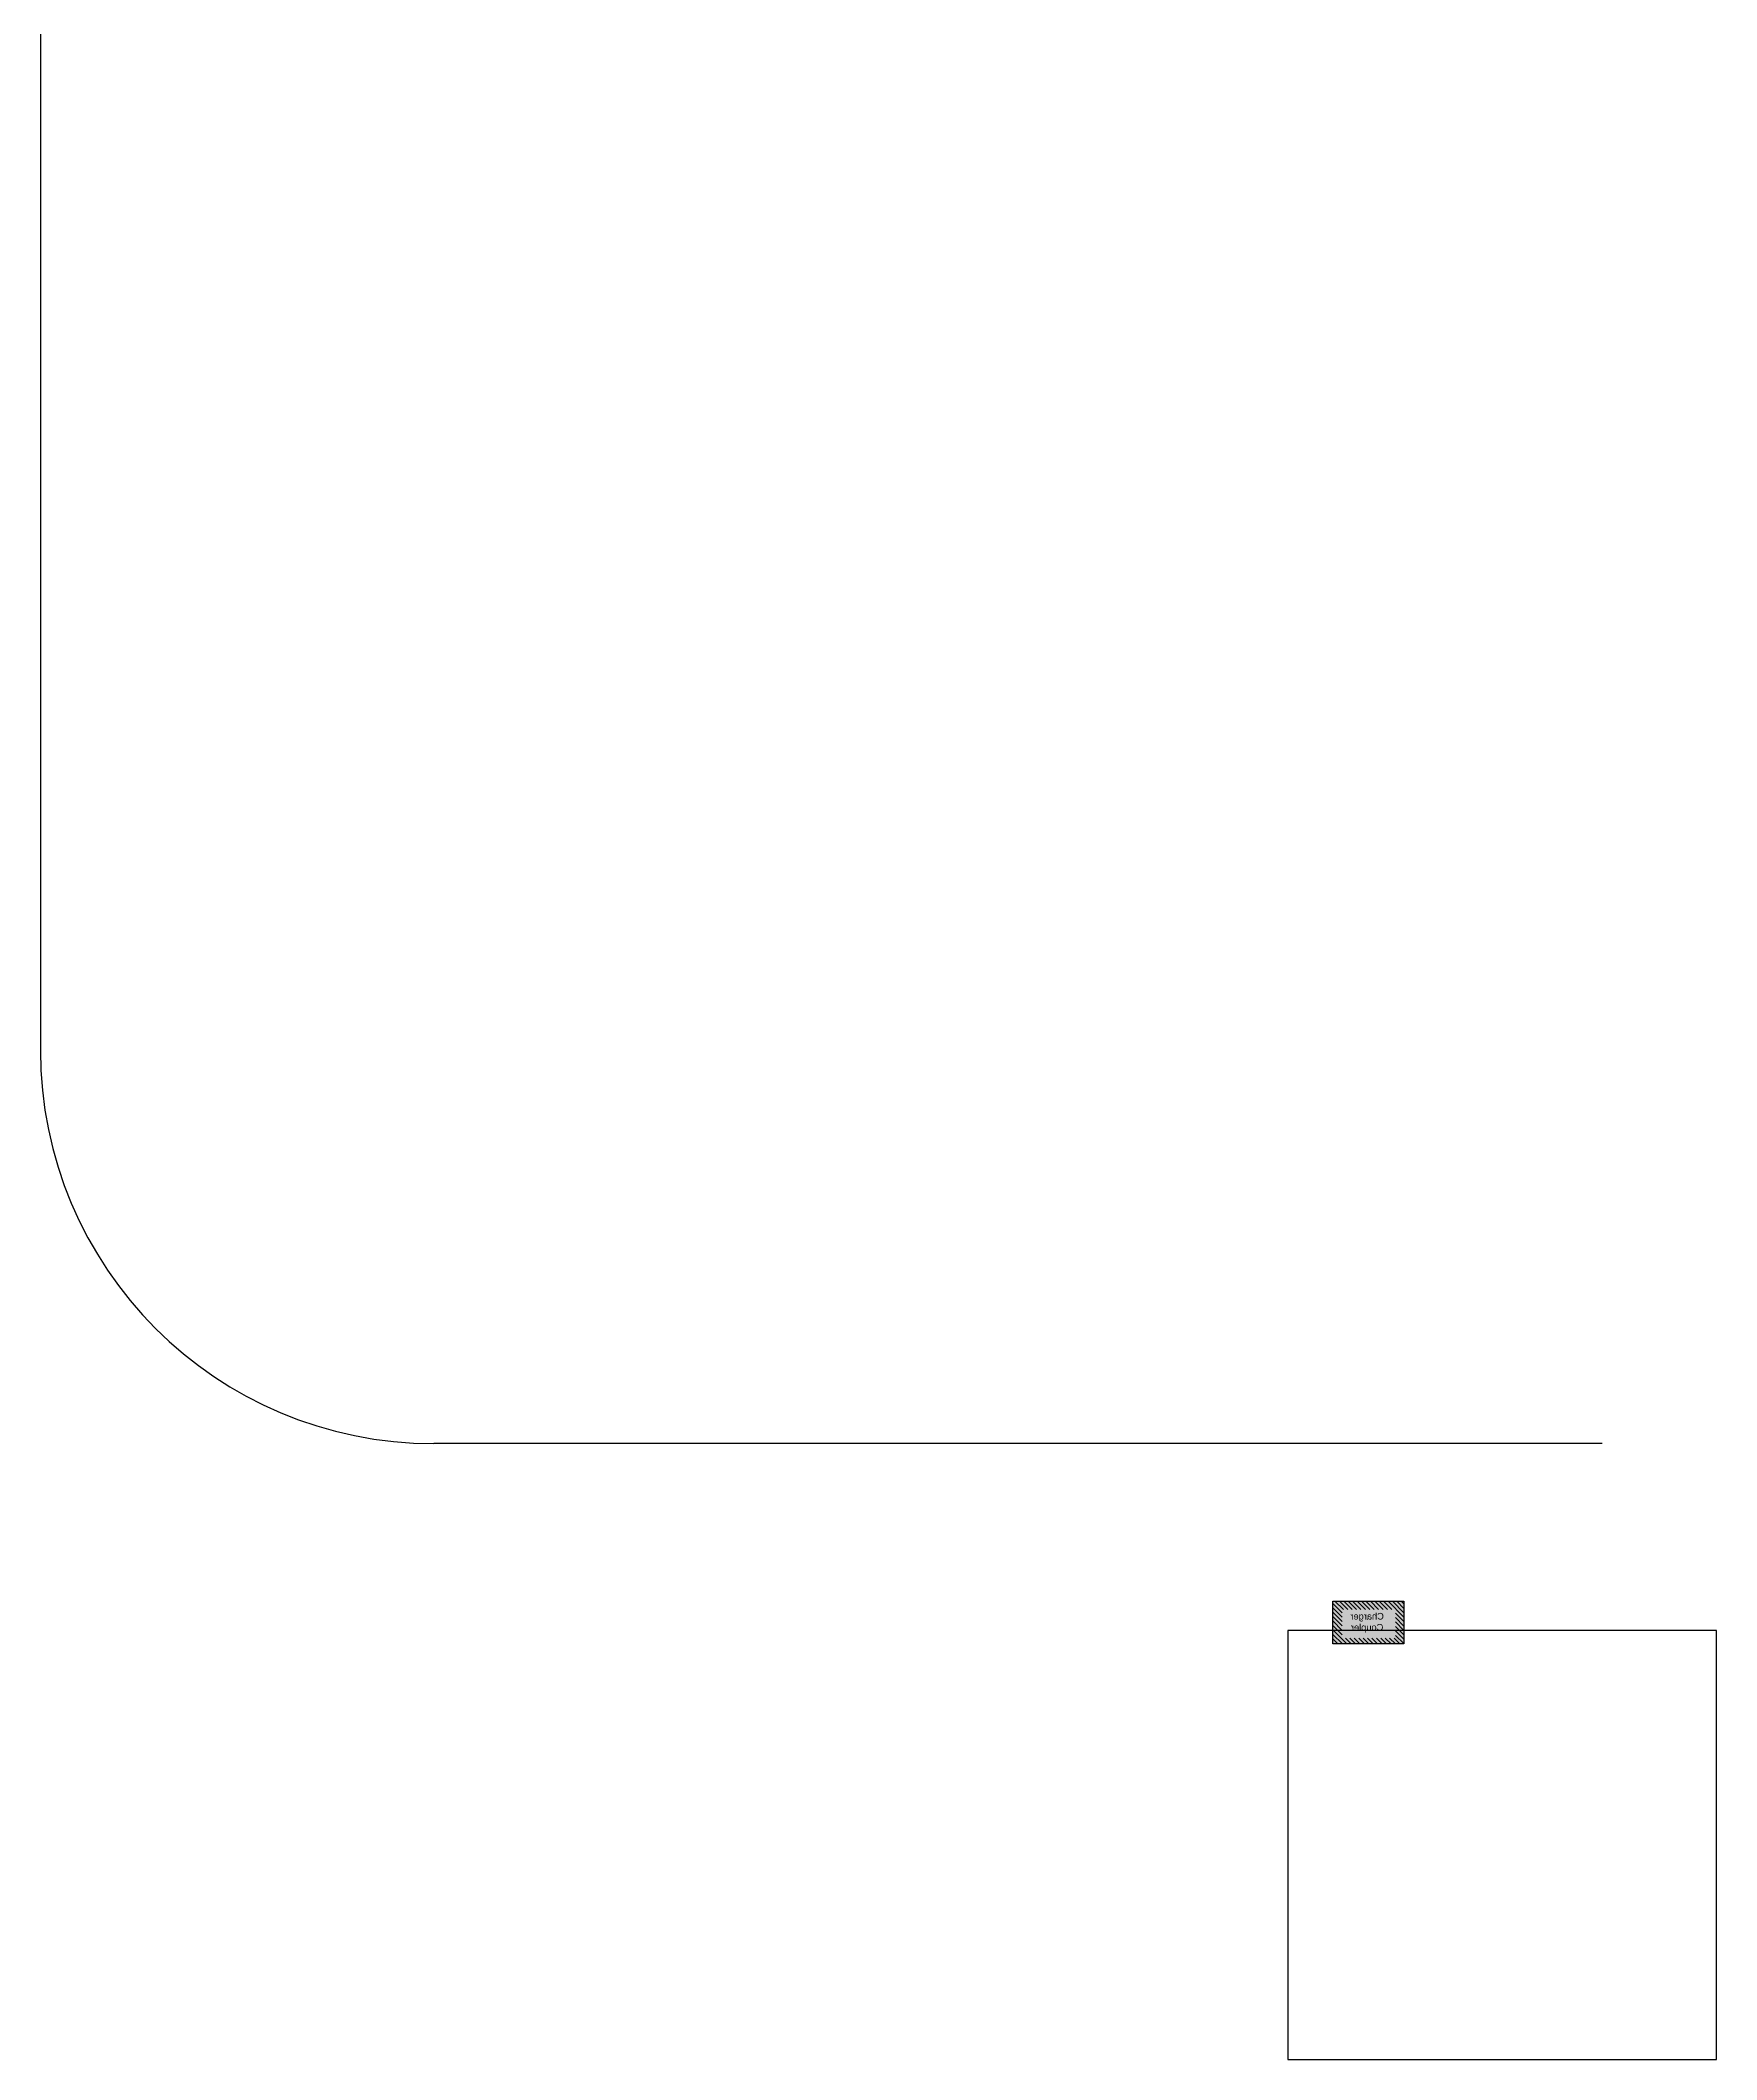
# Model space of a CAD drawing. Header units: millimetres. Extents: x -200 to 131724, y -200 to 65783.
# Drawn here: x 26907 to 35427, y 16307 to 26568 of the extents above; entities that cross this region are included whole.
import ezdxf

# ---------------------------------------------------------------- set-up
doc = ezdxf.new("R2010")
doc.units = ezdxf.units.MM
doc.layers.add('0_이슈사항', color=1, linetype='Continuous')
doc.styles.get("Standard").update_dxf_attribs({"font": 'arial.ttf'})

# ---------------------------------------------------------------- blocks, each defined once
blk = doc.blocks.new('A$C06BE76A2')
at = {"layer": '0_이슈사항', "color": 1, "linetype": 'Continuous'}
for p, q in [((563, 86, 0), (577, 100, 0)), ((563, 63, 0), (599, 100, 0)), ((563, 41, 0), (622, 100, 0)), ((563, 18, 0), (644, 100, 0)), ((563, -4, 0), (606, 39, 0)), ((563, -27, 0), (606, 16, 0)), ((624, 57, 0), (667, 100, 0)), ((647, 57, 0), (689, 100, 0)), ((669, 57, 0), (712, 100, 0)), ((692, 57, 0), (734, 100, 0)), ((714, 57, 0), (757, 100, 0)), ((737, 57, 0), (779, 100, 0)), ((759, 57, 0), (801, 100, 0)), ((782, 57, 0), (824, 100, 0)), ((804, 57, 0), (846, 100, 0)), ((826, 57, 0), (869, 100, 0)), ((849, 57, 0), (891, 100, 0)), ((871, 57, 0), (914, 100, 0)), ((878, 41, 0), (925, 88, 0)), ((878, 19, 0), (925, 66, 0)), ((878, -4, 0), (925, 44, 0)), ((878, -26, 0), (925, 21, 0)), ((563, -49, 0), (606, -6, 0)), ((563, -71, 0), (606, -29, 0)), ((563, -94, 0), (606, -51, 0)), ((563, -116, 0), (606, -74, 0)), ((584, -117, 0), (613, -88, 0)), ((607, -117, 0), (636, -88, 0)), ((629, -117, 0), (658, -88, 0)), ((652, -117, 0), (681, -88, 0)), ((674, -117, 0), (703, -88, 0)), ((697, -117, 0), (726, -88, 0)), ((719, -117, 0), (748, -88, 0)), ((742, -117, 0), (771, -88, 0)), ((764, -117, 0), (793, -88, 0)), ((787, -117, 0), (816, -88, 0)), ((809, -117, 0), (838, -88, 0)), ((831, -117, 0), (860, -88, 0)), ((854, -117, 0), (925, -46, 0)), ((876, -117, 0), (925, -69, 0)), ((878, -49, 0), (925, -1, 0)), ((878, -71, 0), (925, -24, 0)), ((899, -117, 0), (925, -91, 0)), ((921, -117, 0), (925, -114, 0))]:
    blk.add_line(p, q, dxfattribs=at)
at = {"layer": '0_이슈사항', "color": 1, "elevation": 0}
blk.add_lwpolyline([(563, -117), (925, -117), (925, 100), (563, 100)], close=True, dxfattribs=at)
at = {"color": 1, "insert": (615, 40, 0), "char_height": 33.75, "attachment_point": 1}
blk.add_mtext_dynamic_manual_height_columns('\\pi50.309;Charger \\P\\pi52.922;Coupler', width=269.25, gutter_width=12.5, heights=[0], dxfattribs=at)

msp = doc.modelspace()

# ---------------------------------------------------------------- hatches: boundary and pattern name
at = {"true_color": 0x939598}
h = msp.add_hatch(color=252, dxfattribs=at)
h.dxf.hatch_style = 1
h.paths.add_polyline_path([(33838, 18420), (33476, 18420), (33476, 18637), (33838, 18637)])
h.paths.add_polyline_path([(33530, 18467), (33772, 18467), (33772, 18585), (33530, 18585)], flags=24)
edge = h.paths.add_edge_path(flags=17)
edge.add_line((33838, 18623), (33824, 18637))
edge = h.paths.add_edge_path(flags=17)
edge.add_line((33838, 18600), (33801, 18637))
edge = h.paths.add_edge_path()
edge.add_line((33838, 18578), (33779, 18637))
edge = h.paths.add_edge_path()
edge.add_line((33838, 18555), (33756, 18637))
edge = h.paths.add_edge_path()
edge.add_line((33838, 18533), (33795, 18576))
edge = h.paths.add_edge_path()
edge.add_line((33776, 18595), (33734, 18637))
edge = h.paths.add_edge_path()
edge.add_line((33838, 18511), (33795, 18553))
edge = h.paths.add_edge_path()
edge.add_line((33754, 18595), (33712, 18637))
edge = h.paths.add_edge_path()
edge.add_line((33838, 18488), (33795, 18531))
edge = h.paths.add_edge_path()
edge.add_line((33731, 18595), (33689, 18637))
edge = h.paths.add_edge_path(flags=17)
edge.add_line((33838, 18466), (33795, 18508))
edge = h.paths.add_edge_path()
edge.add_line((33709, 18595), (33667, 18637))
edge = h.paths.add_edge_path()
edge.add_line((33838, 18443), (33795, 18486))
edge = h.paths.add_edge_path()
edge.add_line((33686, 18595), (33644, 18637))
edge = h.paths.add_edge_path()
edge.add_line((33838, 18421), (33795, 18463))
edge = h.paths.add_edge_path()
edge.add_line((33664, 18595), (33622, 18637))
edge = h.paths.add_edge_path(flags=17)
edge.add_line((33816, 18420), (33787, 18449))
edge = h.paths.add_edge_path()
edge.add_line((33642, 18595), (33599, 18637))
edge = h.paths.add_edge_path(flags=17)
edge.add_line((33794, 18420), (33765, 18449))
edge = h.paths.add_edge_path()
edge.add_line((33619, 18595), (33577, 18637))
edge = h.paths.add_edge_path(flags=17)
edge.add_line((33771, 18420), (33742, 18449))
edge = h.paths.add_edge_path()
edge.add_line((33597, 18595), (33554, 18637))
edge = h.paths.add_edge_path(flags=17)
edge.add_line((33749, 18420), (33720, 18449))
edge = h.paths.add_edge_path()
edge.add_line((33574, 18595), (33532, 18637))
edge = h.paths.add_edge_path(flags=17)
edge.add_line((33726, 18420), (33697, 18449))
edge = h.paths.add_edge_path()
edge.add_line((33552, 18595), (33509, 18637))
edge = h.paths.add_edge_path(flags=17)
edge.add_line((33704, 18420), (33675, 18449))
edge = h.paths.add_edge_path()
edge.add_line((33529, 18595), (33487, 18637))
edge = h.paths.add_edge_path(flags=17)
edge.add_line((33682, 18420), (33653, 18449))
edge = h.paths.add_edge_path(flags=16)
edge.add_line((33523, 18578), (33476, 18626))
edge = h.paths.add_edge_path(flags=17)
edge.add_line((33659, 18420), (33630, 18449))
edge = h.paths.add_edge_path(flags=16)
edge.add_line((33523, 18556), (33476, 18603))
edge = h.paths.add_edge_path(flags=17)
edge.add_line((33637, 18420), (33608, 18449))
edge = h.paths.add_edge_path(flags=16)
edge.add_line((33523, 18533), (33476, 18581))
edge = h.paths.add_edge_path(flags=17)
edge.add_line((33614, 18420), (33585, 18449))
edge = h.paths.add_edge_path(flags=16)
edge.add_line((33523, 18511), (33476, 18558))
edge = h.paths.add_edge_path(flags=17)
edge.add_line((33592, 18420), (33563, 18449))
edge = h.paths.add_edge_path(flags=16)
edge.add_line((33523, 18489), (33476, 18536))
edge = h.paths.add_edge_path(flags=17)
edge.add_line((33569, 18420), (33540, 18449))
edge = h.paths.add_edge_path(flags=16)
edge.add_line((33523, 18466), (33476, 18513))
edge = h.paths.add_edge_path(flags=17)
edge.add_line((33547, 18420), (33476, 18491))
edge = h.paths.add_edge_path(flags=16)
edge.add_line((33524, 18420), (33476, 18468))
edge = h.paths.add_edge_path(flags=16)
edge.add_line((33502, 18420), (33476, 18446))
edge = h.paths.add_edge_path(flags=16)
edge.add_line((33479, 18420), (33476, 18424))

# ---------------------------------------------------------------- linework, layer by layer
at = {"color": 252, "true_color": 0x939598}
for p, q in [((26907, 47378, 0), (26907, 21437, 0)), ((34846, 19437), (28907, 19437, 0)), ((35427, 18487), (33247, 18487)), ((33247, 18487), (33247, 16307)), ((35427, 16307), (35427, 18487)), ((33247, 16307), (35427, 16307))]:
    msp.add_line(p, q, dxfattribs=at)
msp.add_arc((28907, 21437, 0), 2000, 180, 270, dxfattribs=at)

# ---------------------------------------------------------------- block references
at = {"color": 252, "true_color": 0x939598, "xscale": -1}
msp.add_blockref('A$C06BE76A2', (34401, 18537, 0), dxfattribs=at)

doc.saveas('drawing.dxf')
